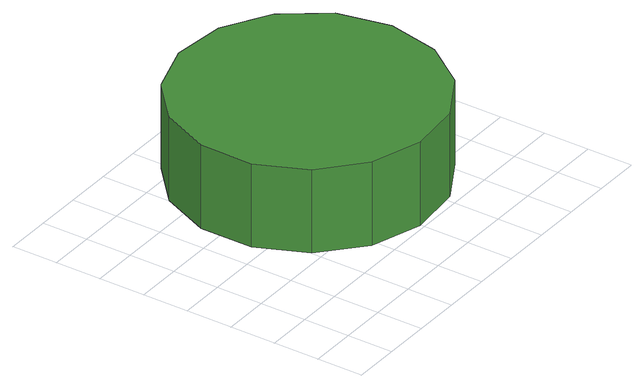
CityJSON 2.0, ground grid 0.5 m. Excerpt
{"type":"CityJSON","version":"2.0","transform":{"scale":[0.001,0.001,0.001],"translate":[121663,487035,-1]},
"CityObjects":{
"tree1":{"type":"SolitaryVegetationObject","attributes":{"function":"something"},"geometry":[{"type":"MultiSurface","lod":"1","boundaries":[[[0,1,2,3,4,5,6,7,8,9,10,11,12,13,14]],[[15,16,17,18,19,20,21,22,23,24,25,26,27,28,29]],[[0,29,28,1]],[[1,28,27,2]],[[2,27,26,3]],[[3,26,25,4]],[[4,25,24,5]],[[5,24,23,6]],[[6,23,22,7]],[[7,22,21,8]],[[8,21,20,9]],[[9,20,19,10]],[[10,19,18,11]],[[11,18,17,12]],[[12,17,16,13]],[[13,16,15,14]],[[14,15,29,0]]]}]}
},
"vertices":[
[3543,1932,1613],[3422,2500,1613],[3081,2970,1613],[2578,3260,1613],[2000,3321,1613],[1447,3142,1613],[1015,2753,1613],[779,2222,1613],[779,1641,1613],[1015,1110,1613],[1447,721,1613],[2000,542,1613],[2578,603,1613],[3081,893,1613],[3422,1363,1613],[3422,1363,681],[3081,893,681],[2578,603,681],[2000,542,681],[1447,721,681],[1015,1110,681],[779,1641,681],[779,2222,681],[1015,2753,681],[1447,3142,681],[2000,3321,681],[2578,3260,681],[3081,2970,681],[3422,2500,681],[3543,1932,681]
]}
